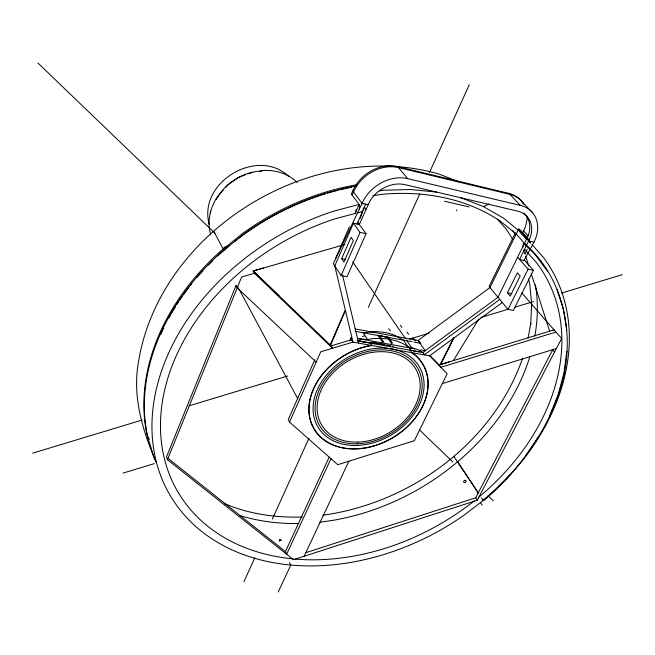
<?xml version="1.0" encoding="UTF-8"?>
<svg xmlns="http://www.w3.org/2000/svg" width="655" height="655" viewBox="0 0 655 655"><rect width="100%" height="100%" fill="white"/><g stroke="black" fill="none" stroke-linecap="round" stroke-linejoin="round"><path stroke-width="0.98" d="M210.411 212.965L210.509 210.951M524.663 243.283L527.824 246.386C564.454 281.036 574.992 335.958 561.834 383.576C548.89 429.745 519.53 469.864 483.341 500.715L481.417 497.849M363.238 209.141L363.369 207.93M281.167 540.359C280.242 538.058 278.539 540.907 281.093 540.465M373.768 342.565L369.69 343.269M356.123 209.665L355.19 213.473L335.147 218.778A213.088 161.433 -31 0 0 161.621 407.156A213.088 161.433 -31 0 0 293.375 558.903M566.837 351.236L563.988 372.81L558.256 394.359L549.807 415.598M223.216 249.162L223.494 248.45A2.276 1.228 -43.4 0 1 225.549 246.788L226.196 246.747M288.568 176.334C257.227 146.556 197.532 182.712 209.256 224.346M528.102 338.201L530.796 323.333L530.706 324.552L531.663 303.953L529.723 283.787L528.503 278.924M359.358 209.076L359.644 206.104L359.12 204.45L351.391 194.085L352.742 190.957A36 29.229 -37.7 0 1 397.659 166.599L508.96 193.397A34.862 26.945 -39.9 0 1 522.764 203.009M527.267 249.08L525.023 254.377L523.615 249.956M522.616 358.228C493.174 442.829 410.472 503.155 322.956 515.207M360.356 218.262L362.944 210.37M414.713 348.779L410.873 348.092L409.956 350.278L410.357 350.564M238.207 287.684L235.98 285.588L166.444 457.075L167.434 459.687L293.53 559.681L477.29 500.224L561.622 338.479L521.871 293.055M167.434 459.687L241.654 276.959L254.476 273.258L332.56 348.239L331.127 345.856L253.19 270.982L344.874 244.495M360.512 341.263L358.621 341.058M345.177 311.092L330.529 345.291L331.143 345.889M522.764 247.312L523.533 243.84L523.189 241.883L515.297 233.008L489.097 286.497L507.993 309.389L513.291 310.454L533.448 270.278L524.843 260.649L519.562 259.495L530.108 237.781A28.763 22.049 -39.7 0 0 517.556 211.123L405.011 184.653A29.712 23.948 -37.5 0 0 369.715 201.388L359.341 224.493L353.43 223.208L334.779 265.938L352.979 342.123L429.631 355.845L447.152 373.751L414.337 440.7L337.743 464.69L289.526 422.066L288.249 419.585L314.785 359.751M352.153 195.108L353.512 191.98A36.05 29.254 -37.7 0 1 398.477 167.59L509.901 194.379A34.911 26.961 -39.9 0 1 524.172 204.753M330.194 344.964L345.021 310.642M349.361 226.851L335.72 258.152M355.19 213.473L359.12 204.45L333.739 211.147A221.586 167.926 -31 0 0 162.71 480.688A221.586 167.926 -31 0 0 463.666 515.469L483.857 500.043A221.586 167.926 -31 0 0 543.453 257.489L531.999 244.569M341.64 258.692L351.023 237.257L353.34 240.549L343.908 262.041L341.64 258.692L345.578 259.495M356.983 224.19L365.867 203.893M357.786 222.356L366.047 233.704L347.052 276.697L341.124 275.509L360.078 232.419L353.43 223.208M289.526 422.066L320.753 351.776L352.979 342.123L350.417 338.046M243.947 581.689L254.803 557.741M272.349 519.047L308.947 438.326M368.266 307.49L419.781 193.855M429.475 172.478L469.226 84.806M279.21 540.924L279.898 539.417M279.562 540.572L280.094 539.417M279.611 540.965L280.307 539.458M330.971 458.713L286.636 554.212L285.433 551.575L329.195 457.133M278.228 591.973L290.722 565.257L289.518 562.604M456.461 210.787L456.813 210.034M304.125 556.259L348.878 461.202M461.071 197.843L483.431 206.587L503.367 218.082L518.162 230.077L489.973 287.561L418.087 340.469L355.01 328.9M522.158 233.81L523.591 230.887A34.911 26.961 -39.9 0 0 527.144 216.183M349.999 340.248L351.285 337.636M460.555 324.741L497.972 297.247L528.192 235.71A28.689 22.016 -39.7 0 0 523.656 213.072M507.42 292.818L517.368 272.791L520.193 276.033L510.188 296.109L507.42 292.818L511.817 293.718M440.651 364.499L454.226 337.39M507.993 309.389L528.118 269.123L517.687 257.382M440.144 364.647L453.735 337.677M305.803 552.689L475.694 497.775L552.656 349.876L554.523 352.095M218.058 196.844L219.556 194.085L223.118 190.155M523.754 260.895L534.03 242.186A35.403 27.133 -39.7 0 0 520.348 205.383L508.96 193.397M453.334 360.618L478.821 318.96M218.099 195.779C210.435 206.816 206.685 221.21 210.64 234.343M216.199 199.488L219.482 194.224M499.773 299.433L424.489 354.723L422.884 352.423L410.071 350.122L411.651 352.431L414.492 354.396A63.388 47.799 -30.9 0 1 395.268 436.255A63.388 47.799 -30.9 0 1 310.544 421.132A63.388 47.799 -30.9 0 1 367.643 346.028L371.852 345.3L370.353 342.983L369.788 343.073L413.6 350.752M525.466 456.076L538.811 436.255M219.802 193.814C229.447 180.51 245.257 171.675 261.722 170.996L259.757 171.299M225.762 187.224L227.956 184.8L238.404 177.521L245.232 174.762M509.975 474.826L492.568 492.282L483.022 500.289M156.095 462.266A217.296 166.558 -31 0 1 153.745 456.682L147.915 437.671L148.284 437.384M422.884 352.423L460.08 325.093M429.631 355.845L502.565 302.307M483.431 206.587L488.908 204.057M247.877 173.698L252.871 172.355M552.82 330.267L554.089 329.842L439.169 364.95L430.089 355.649M442.322 383.609L556.373 348.534M555.997 332.069L440.799 367.258L439.153 364.917L449.314 361.847M123.066 473.09L154.22 463.634M32.75 453.137L142.201 420.011M189.099 405.813L287.799 375.937M409.612 339.061L429.123 333.158M480.819 317.503L508.133 309.242M514.961 307.17L533.489 301.562M561.777 292.998L622.25 274.691M331.127 345.856L351.498 339.765M362.461 336.514L364.688 335.851M254.476 273.258L253.174 270.949L263.482 267.993M149.021 439.603L147.514 436.058A217.296 166.558 -31 0 1 220.178 253.198L243.095 234.629A217.296 166.558 -31 0 1 355.829 186.085M357 212.99L362.518 211.54M359.128 338.881L367.48 339.495L371.467 338.815A62.995 47.676 -31 0 1 405.314 344.948L410.464 348.526M372.359 345.39L367.651 346.208A63.183 47.635 -30.9 0 0 310.74 421.059A63.183 47.635 -30.9 0 0 395.186 436.124A63.183 47.635 -30.9 0 0 414.345 354.535L411.16 352.341M362.19 203.639L363.812 203.402M372.973 195.673L382.733 194.248A214.955 163.93 -31 0 1 500.559 221.374L516.222 234.023M379.188 190.826L383.191 190.245L410.505 189.516L436.623 192.095M465.173 480.246L464.976 480.271A1.425 1.048 -42.8 0 0 463.625 482.023L464.78 482.661A1.425 1.048 -42.8 0 0 466.123 480.885L465.304 480.246M261.812 170.562C274.543 169.571 288.241 173.223 297.272 182.598M302.25 517.032C275.902 517.827 249.137 514.175 224.796 503.711M385.607 344.898L390.896 345.766M361.437 341.574L360.447 341.394M362.354 341.73L368.831 342.884M420.592 349.844L425.218 350.662M370.984 342.164L384.076 344.522M371.549 342.368L384.6 344.718M370.353 342.983L357.073 340.592L366.915 342.516M413.493 350.924L419.47 351.989M421.222 352.308L423.842 352.775M357.491 338.455L410.873 348.092M355.075 331.291L412.134 341.714M414.075 342.066L420.846 343.302L418.087 340.469L425.242 350.695M360.078 232.419L366.047 233.704M528.118 269.123L533.448 270.278M368.012 204.72L362.076 203.386L352.742 190.957M528.732 240.991L534.03 242.186M444.45 201.216L469.119 206.955M397.659 166.599L407.705 178.635L520.348 205.383M392.73 346.094L393.368 346.298M458.729 181.779L439.243 174.115C309.504 136.764 154.261 233.794 137.435 369.207L137.239 370.55C134.209 399.877 142.241 428.542 153.278 455.413A217.034 166.476 -31 0 0 154.817 459.147M422.311 352.415L417.415 349.402L408.016 346.822L403.431 340.125L394.94 335.401A62.544 47.537 -31 0 0 374.529 331.651L363.124 332.765L367.48 339.495M454.455 456.797L453.833 456.478L478.535 493.215M149.004 438.981L148.112 438.326M168.04 458.344L285.433 551.575M316.152 362.125L237.216 287.897L235.98 285.588M421.779 351.866L419.667 350.425M37.933 63.027L214.914 233.205M419.79 430.204L452.834 461.98M488.09 495.876L493.231 500.821M253.174 270.949L279.038 295.814M415.622 340.854L412.707 337.865M522.158 201.838L532.72 212.875M523.591 230.887L528.159 235.833M518.785 228.652L529.183 239.943M519.964 230.061L527.766 238.535M518.351 229.692L530.648 243.054L529.076 241.286M518.162 230.077L526.628 239.304M524.311 243.996L534.93 254.361L547.539 271.145M524.622 249.383L536.642 262.819A213.088 161.433 -31 0 1 478.207 497.661M497.325 219.138L506.184 229.037L512.66 239.214M364.377 207.299L365.957 209.403M407.009 332.028L408.614 334.345M400.303 325.167L401.9 327.475M352.685 261.926L405.208 338.283M406.362 339.961L412.134 348.354M388.71 328.638L390.282 330.955M392.541 343.163L388.693 337.431L378.115 335.499L382.446 342.057M391.698 343.81L387.261 337.169L379.556 335.761L383.953 342.409M341.124 275.509L333.305 263.719L362.076 203.386A36.574 29.475 -37.5 0 1 407.705 178.635M457.321 461.153L478.51 493.428M480.483 502.622L482.08 505.079M475.694 497.775L477.29 500.224M223.805 250.251L213.825 231.371M239.01 289.092L297.796 398.772M557.061 289.575L563.439 309.291L566.681 329.956M549.651 331.217L531.221 273.7M525.646 256.31L528.741 265.971M148.431 439.087L148.505 438.334L148.579 439.595M147.915 437.671L147.047 434.805A217.034 166.476 -31 0 1 219.597 252.101L242.473 233.557A217.034 166.476 -31 0 1 357.057 184.735M342.508 275.01L358.547 342.925M474.245 500.87A213.088 161.433 -31 0 1 295.405 559.083M535.389 284.786A209.338 162.08 -31.1 0 1 534.857 336.031M529.707 357.139A209.338 162.08 -31.1 0 1 319.738 522.182M298.836 523.525A209.338 162.08 -31.1 0 1 240.049 515.608M512.668 230.413A209.338 162.08 -31.1 0 1 515.485 234.433M160.819 334.361A216.125 165.715 -31 0 1 163.775 327.95M168.884 317.994A216.125 165.715 -31 0 1 170.333 315.391M171.315 313.663A216.125 165.715 -31 0 1 175.458 306.769M177.079 304.198A216.125 165.715 -31 0 1 178.741 301.644M179.879 299.949A216.125 165.715 -31 0 1 182.188 296.584M183.343 294.938A216.125 165.715 -31 0 1 189.287 286.947M190.523 285.367A216.125 165.715 -31 0 1 191.776 283.787M196.934 277.564A216.125 165.715 -31 0 1 202.903 270.818M208.355 265.062A216.125 165.715 -31 0 1 212.572 260.829M217.64 255.999A216.125 165.715 -31 0 1 228.963 246.034M235.268 240.942A216.125 165.715 -31 0 1 236.873 239.697M238.485 238.461A216.125 165.715 -31 0 1 268.165 218.737M269.049 218.23A216.125 165.715 -31 0 1 320.827 195.255M321.777 194.944A216.125 165.715 -31 0 1 325.584 193.757M327.492 193.184A216.125 165.715 -31 0 1 338.021 190.302M339.945 189.827A216.125 165.715 -31 0 1 348.558 187.887M349.516 187.69A216.125 165.715 -31 0 1 351.489 187.297M362.33 210.468A4.552 1.302 78.5 0 1 362.411 211.557M357.532 443.771A56.854 42.87 -30.9 0 0 419.495 371.786A56.854 42.87 -30.9 0 0 328.81 374.93A56.854 42.87 -30.9 0 0 357.532 443.771M358.015 442.084A54.75 41.281 -30.9 0 0 417.628 372.744A54.75 41.281 -30.9 0 0 330.292 375.839A54.75 41.281 -30.9 0 0 358.015 442.084M357.04 445.441A58.966 44.458 -30.9 0 0 421.361 370.828A58.966 44.458 -30.9 0 0 327.336 374.013A58.966 44.458 -30.9 0 0 357.04 445.441"/></g></svg>
